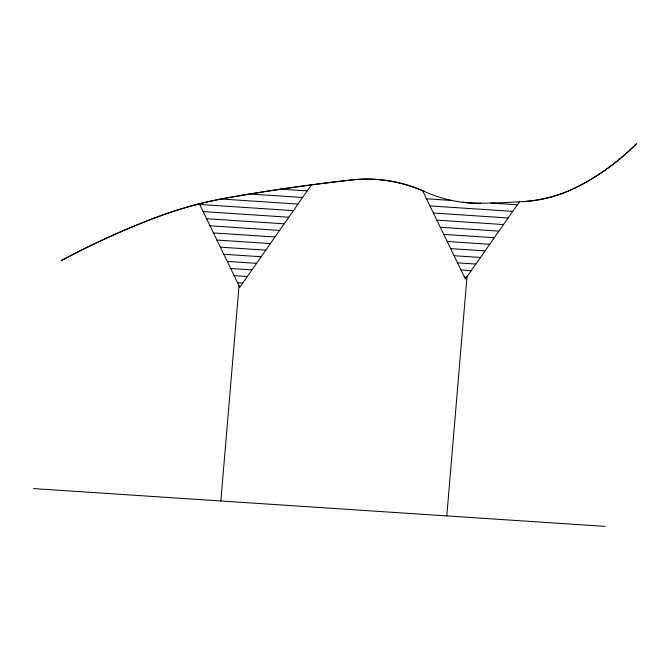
<?xml version="1.0" encoding="UTF-8"?>
<svg xmlns="http://www.w3.org/2000/svg" width="670" height="670" viewBox="0 0 670 670"><rect width="100%" height="100%" fill="white"/><g stroke="black" fill="none" stroke-linecap="round" stroke-linejoin="round"><path stroke-width="1" d="M463.012 202.223L462.995 202.29A129.846 126.613 -18.9 0 0 480.733 203.211L480.733 203.278A129.913 126.689 -18.9 0 1 462.995 202.29A133.665 130.349 -18.9 0 1 424.01 191.293A142.785 139.234 -18.9 0 0 385.041 180.305A133.414 130.106 -18.9 0 0 352.035 179.878A1935.069 1886.98 -18.9 0 0 227.348 197.809A386.096 376.498 -18.9 0 0 156.16 217.365A770.131 750.995 -18.9 0 0 61.305 260.588L61.338 260.647A770.056 750.919 -18.9 0 1 156.185 217.432A386.021 376.431 -18.9 0 1 227.356 197.876A1935.002 1886.913 -18.9 0 1 352.043 179.945A133.347 130.03 -18.9 0 1 385.041 180.305A142.852 139.31 -18.9 0 1 424.035 191.226L424.01 191.293M220.849 500.976L239.031 285.705M446.79 515.908L466.982 276.802M311.441 184.861L239.801 287.313L199.367 203.831M519.401 201.838L465.39 279.072L422.544 190.615M280.822 189.158L307.22 190.908M426.505 198.789L452.376 200.506M491.001 203.06L517.332 204.794M249.877 194.007L302.614 197.491M429.947 205.908L512.726 211.385M221.134 198.99L298.008 204.074M433.398 213.027L508.12 217.968M197.474 204.317L293.401 210.656M436.84 220.137L503.513 224.55M203.119 211.578L288.803 217.239M440.291 227.256L498.916 231.133M206.569 218.696L284.197 223.822M443.741 234.374L494.309 237.716M210.011 225.807L279.591 230.413M447.183 241.485L489.703 244.299M213.462 232.925L274.993 236.996M450.634 248.603L485.105 250.882M216.904 240.044L270.387 243.578M454.076 255.722L480.499 257.464M220.355 247.155L265.781 250.161M457.526 262.841L475.893 264.055M223.805 254.273L261.183 256.744M460.968 269.951L471.286 270.638M227.247 261.392L256.577 263.327M464.419 277.07L466.689 277.221M230.698 268.503L251.97 269.909M234.14 275.621L247.364 276.492M237.59 282.74L242.766 283.075M33.5 488.589L605.094 526.377M524.015 201.511L524.024 201.578A134.812 131.462 -18.9 0 0 578.001 186.57A227.038 221.393 -18.9 0 0 636.5 143.673L636.5 143.673A226.971 221.326 -18.9 0 1 577.967 186.503A134.737 131.395 -18.9 0 1 524.015 201.511A770.182 751.037 -18.9 0 1 480.733 203.211"/></g></svg>
